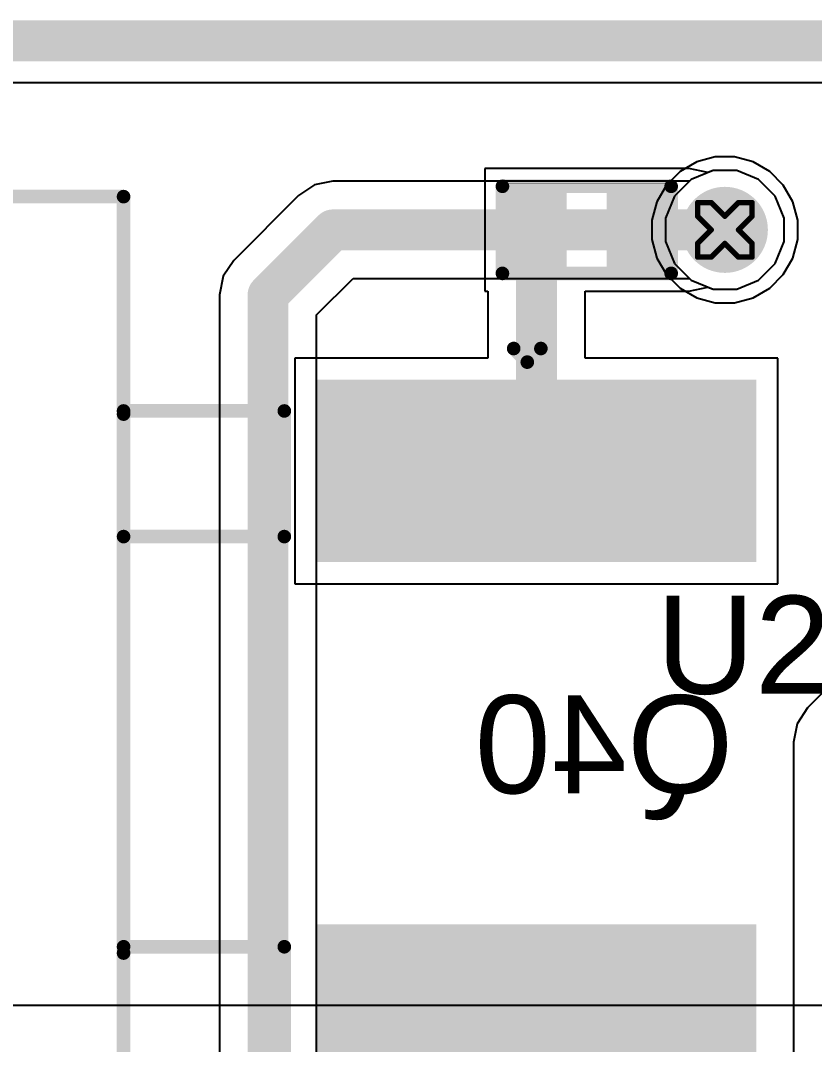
# Model space of a CAD drawing. Header units: inches. Extents: x 0 to 5379, y 0 to 5429.
# Drawn here: x 79.23 to 86.64, y 210.63 to 220.19 of the extents above; entities that cross this region are included whole.
import ezdxf

# ---------------------------------------------------------------- set-up
doc = ezdxf.new("R2010")
doc.units = ezdxf.units.IN
for name, color, linetype in [('Board Outline', 216, 'Continuous'), ('Bottom Layer', 5, 'Continuous'), ('Bottom Overlay', 54, 'Continuous'), ('Bottom Paste', 16, 'Continuous'), ('Bottom Solder', 6, 'Continuous'), ('Drill Drawing', 1, 'Continuous'), ('GND01', 16, 'Continuous'), ('GND02', 76, 'Continuous'), ('PWR', 156, 'Continuous'), ('SIG 01', 90, 'Continuous'), ('Top Layer', 1, 'Continuous'), ('Top Overlay', 2, 'Continuous'), ('Top Solder', 216, 'Continuous'), ('Via Holes', 16, 'Continuous')]:
    doc.layers.add(name, color=color, linetype=linetype)
doc.styles.add('Arial', font='', dxfattribs={"height": 0.2})
doc.styles.get('Arial').set_extended_font_data('Arial')

# ---------------------------------------------------------------- blocks, each defined once
blk = doc.blocks.new('R___0402_B_228')
at = {"layer": 'Bottom Layer'}
for points in [[(-0.2413, 0.3175), (-0.2413, -0.3175), (-0.6985, -0.3175), (-0.6985, 0.3175)], [(0.6985, 0.3175), (0.6985, -0.3175), (0.2413, -0.3175), (0.2413, 0.3175)]]:
    blk.add_hatch(color=5, dxfattribs=at).paths.add_polyline_path(points)
at = {"layer": 'Bottom Paste'}
for points in [[(-0.2413, 0.3175), (-0.2413, -0.3175), (-0.6985, -0.3175), (-0.6985, 0.3175)], [(0.6985, 0.3175), (0.6985, -0.3175), (0.2413, -0.3175), (0.2413, 0.3175)]]:
    blk.add_hatch(color=16, dxfattribs=at).paths.add_polyline_path(points)
at = {"layer": 'Bottom Solder'}
for points in [[(-0.1863, 0.3725), (-0.1863, -0.3725), (-0.7535, -0.3725), (-0.7535, 0.3725)], [(0.7535, 0.3725), (0.7535, -0.3725), (0.1863, -0.3725), (0.1863, 0.3725)]]:
    blk.add_hatch(color=6, dxfattribs=at).paths.add_polyline_path(points)
at = {"layer": 'Bottom Overlay'}
for points in [[(-0.7874, -0.4064, 0.127, 0.127, 0), (-0.7874, 0.4064, 0.127, 0.127, 0)], [(-0.7874, 0.4064, 0.127, 0.127, 0), (0.7874, 0.4064, 0.127, 0.127, 0)], [(-0.8128, 0.4318, 0.00323, 0.00323, 0), (0.8128, 0.4318, 0.00323, 0.00323, 0)], [(0.7874, -0.4064, 0.127, 0.127, 0), (0.7874, 0.4064, 0.127, 0.127, 0)], [(-0.7874, -0.4064, 0.127, 0.127, 0), (0.7874, -0.4064, 0.127, 0.127, 0)]]:
    blk.add_lwpolyline(points, format="xyseb", dxfattribs=at)
for points in [[(-0.8191, 0.4064, 0.0635, 0.0635, 1), (-0.7556, 0.4064, 0.0635, 0.0635, 1)], [(-0.8191, 0.4064, 0.0635, 0.0635, 1), (-0.7556, 0.4064, 0.0635, 0.0635, 1)], [(-0.8136, 0.4318, 0.00161, 0.00161, 1), (-0.812, 0.4318, 0.00161, 0.00161, 1)], [(0.7556, 0.4064, 0.0635, 0.0635, 1), (0.8191, 0.4064, 0.0635, 0.0635, 1)], [(0.7556, 0.4064, 0.0635, 0.0635, 1), (0.8191, 0.4064, 0.0635, 0.0635, 1)], [(0.812, 0.4318, 0.00161, 0.00161, 1), (0.8136, 0.4318, 0.00161, 0.00161, 1)], [(-0.8191, -0.4064, 0.0635, 0.0635, 1), (-0.7556, -0.4064, 0.0635, 0.0635, 1)], [(-0.8191, -0.4064, 0.0635, 0.0635, 1), (-0.7556, -0.4064, 0.0635, 0.0635, 1)], [(0.7556, -0.4064, 0.0635, 0.0635, 1), (0.8191, -0.4064, 0.0635, 0.0635, 1)], [(0.7556, -0.4064, 0.0635, 0.0635, 1), (0.8191, -0.4064, 0.0635, 0.0635, 1)]]:
    blk.add_lwpolyline(points, format="xyseb", close=True, dxfattribs=at)
blk = doc.blocks.new('H2PAK_2_B_735')
at = {"layer": 'Bottom Layer'}
for points in [[(-3.34, 7.5783), (-1.74, 7.5783), (-1.74, 3.5783), (-3.34, 3.5783)], [(1.74, 7.5783), (3.34, 7.5783), (3.34, 3.5783), (1.74, 3.5783)]]:
    blk.add_hatch(color=5, dxfattribs=at).paths.add_polyline_path(points)
at = {"layer": 'Bottom Paste'}
for points in [[(-3.34, 7.5783), (-1.74, 7.5783), (-1.74, 3.5783), (-3.34, 3.5783)], [(1.74, 7.5783), (3.34, 7.5783), (3.34, 3.5783), (1.74, 3.5783)]]:
    blk.add_hatch(color=16, dxfattribs=at).paths.add_polyline_path(points)
at = {"layer": 'Bottom Solder'}
for points in [[(-3.3908, 7.6291), (-1.6892, 7.6291), (-1.6892, 3.5275), (-3.3908, 3.5275)], [(1.6892, 7.6291), (3.3908, 7.6291), (3.3908, 3.5275), (1.6892, 3.5275)]]:
    blk.add_hatch(color=6, dxfattribs=at).paths.add_polyline_path(points)
at = {"layer": 'Bottom Overlay'}
for points in [[(-3.5556, 5.4928, 0.127, 0.127, 0), (-3.6826, 5.6198, 0.127, 0.127, 0)], [(-3.6826, 5.3658, 0.127, 0.127, 0), (-3.6826, 5.6198, 0.127, 0.127, 0)], [(-3.6826, 5.3658, 0.127, 0.127, 0), (-3.5556, 5.4928, 0.127, 0.127, 0)], [(-1.9275, 3.2252, 0.127, 0.127, 0), (-3.1, 3.2252, 0.127, 0.127, 0)], [(-3.1, 1.7251, 0.127, 0.127, 0), (-3.1, 3.2252, 0.127, 0.127, 0)], [(-1.9275, 1.7251, 0.127, 0.127, 0), (-1.9275, 3.2252, 0.127, 0.127, 0)], [(3.1779, 3.2252, 0.127, 0.127, 0), (1.9, 3.2252, 0.127, 0.127, 0)], [(1.9, 1.7251, 0.127, 0.127, 0), (1.9, 3.2252, 0.127, 0.127, 0)], [(5.2, 1.7251, 0.127, 0.127, 0), (-5.1, 1.7251, 0.127, 0.127, 0)], [(-5.1, -0.4782, 0.127, 0.127, 0), (-5.1, 1.7251, 0.127, 0.127, 0)], [(-3.0705, 1.7251, 0.127, 0.127, 0), (-3.1, 1.7251, 0.127, 0.127, 0)], [(1.9587, 1.7251, 0.127, 0.127, 0), (1.9, 1.7251, 0.127, 0.127, 0)]]:
    blk.add_lwpolyline(points, format="xyseb", dxfattribs=at)
for points in [[(-3.7143, 5.6198, 0.0635, 0.0635, 1), (-3.6508, 5.6198, 0.0635, 0.0635, 1)], [(-3.7143, 5.6198, 0.0635, 0.0635, 1), (-3.6508, 5.6198, 0.0635, 0.0635, 1)], [(-3.5873, 5.4928, 0.0635, 0.0635, 1), (-3.5238, 5.4928, 0.0635, 0.0635, 1)], [(-3.5873, 5.4928, 0.0635, 0.0635, 1), (-3.5238, 5.4928, 0.0635, 0.0635, 1)], [(-3.7143, 5.3658, 0.0635, 0.0635, 1), (-3.6508, 5.3658, 0.0635, 0.0635, 1)], [(-3.7143, 5.3658, 0.0635, 0.0635, 1), (-3.6508, 5.3658, 0.0635, 0.0635, 1)], [(-3.1317, 3.2252, 0.0635, 0.0635, 1), (-3.0682, 3.2252, 0.0635, 0.0635, 1)], [(-3.1317, 3.2252, 0.0635, 0.0635, 1), (-3.0682, 3.2252, 0.0635, 0.0635, 1)], [(-1.9592, 3.2252, 0.0635, 0.0635, 1), (-1.8957, 3.2252, 0.0635, 0.0635, 1)], [(-1.9592, 3.2252, 0.0635, 0.0635, 1), (-1.8957, 3.2252, 0.0635, 0.0635, 1)], [(1.8682, 3.2252, 0.0635, 0.0635, 1), (1.9317, 3.2252, 0.0635, 0.0635, 1)], [(1.8682, 3.2252, 0.0635, 0.0635, 1), (1.9317, 3.2252, 0.0635, 0.0635, 1)], [(-5.1318, 1.7251, 0.0635, 0.0635, 1), (-5.0683, 1.7251, 0.0635, 0.0635, 1)], [(-5.1318, 1.7251, 0.0635, 0.0635, 1), (-5.0683, 1.7251, 0.0635, 0.0635, 1)], [(-3.1317, 1.7251, 0.0635, 0.0635, 1), (-3.0682, 1.7251, 0.0635, 0.0635, 1)], [(-3.1317, 1.7251, 0.0635, 0.0635, 1), (-3.0682, 1.7251, 0.0635, 0.0635, 1)], [(-3.1022, 1.7251, 0.0635, 0.0635, 1), (-3.0387, 1.7251, 0.0635, 0.0635, 1)], [(-1.9592, 1.7251, 0.0635, 0.0635, 1), (-1.8957, 1.7251, 0.0635, 0.0635, 1)], [(1.8682, 1.7251, 0.0635, 0.0635, 1), (1.9317, 1.7251, 0.0635, 0.0635, 1)], [(1.8682, 1.7251, 0.0635, 0.0635, 1), (1.9317, 1.7251, 0.0635, 0.0635, 1)], [(1.927, 1.7251, 0.0635, 0.0635, 1), (1.9905, 1.7251, 0.0635, 0.0635, 1)]]:
    blk.add_lwpolyline(points, format="xyseb", close=True, dxfattribs=at)

msp = doc.modelspace()

# ---------------------------------------------------------------- hatches: boundary and pattern name
at = {"layer": 'Bottom Layer'}
h = msp.add_hatch(color=5, dxfattribs=at)
edge = h.paths.add_edge_path()
edge.add_arc((85.8012, 218.2368), 0.3, 0, 360)
at = {"layer": 'Bottom Solder'}
h = msp.add_hatch(color=6, dxfattribs=at)
edge = h.paths.add_edge_path()
edge.add_arc((85.8012, 218.2368), 0.4016, 0, 360)
at = {"layer": 'GND01'}
h = msp.add_hatch(color=16, dxfattribs=at)
edge = h.paths.add_edge_path()
edge.add_arc((85.8012, 218.2368), 0.3, 0, 360)
at = {"layer": 'GND02'}
h = msp.add_hatch(color=76, dxfattribs=at)
edge = h.paths.add_edge_path()
edge.add_arc((85.8012, 218.2368), 0.3, 0, 360)
at = {"layer": 'PWR'}
h = msp.add_hatch(color=156, dxfattribs=at)
edge = h.paths.add_edge_path()
edge.add_arc((85.8012, 218.2368), 0.3, 0, 360)
at = {"layer": 'SIG 01'}
h = msp.add_hatch(color=90, dxfattribs=at)
edge = h.paths.add_edge_path()
edge.add_arc((85.8012, 218.2368), 0.3, 0, 360)
at = {"layer": 'Top Layer'}
h = msp.add_hatch(color=1, dxfattribs=at)
edge = h.paths.add_edge_path()
edge.add_arc((85.8012, 218.2368), 0.3, 0, 360)
at = {"layer": 'Top Solder'}
h = msp.add_hatch(color=216, dxfattribs=at)
edge = h.paths.add_edge_path()
edge.add_arc((85.8012, 218.2368), 0.4016, 0, 360)
at = {"layer": 'Via Holes'}
h = msp.add_hatch(color=7, dxfattribs=at)
edge = h.paths.add_edge_path()
edge.add_arc((85.8012, 218.2368), 0.15, 0, 360)

# ---------------------------------------------------------------- linework, layer by layer
at = {"layer": 'Board Outline'}
msp.add_lwpolyline([(0, 220, 0.381, 0.381, 0), (350, 220, 0.381, 0.381, 0)], format="xyseb", dxfattribs=at)
at = {"layer": 'Bottom Layer'}
for p, q in [((78.6888, 219.6116), (152.851, 219.6116)), ((85.4651, 218.8083), (83.5601, 218.8083)), ((83.5601, 218.8083), (83.5601, 217.6653)), ((85.6429, 218.7709), (85.4651, 218.8083)), ((85.4651, 218.8083), (85.4651, 218.8083)), ((85.691, 218.7908), (85.6429, 218.7709)), ((85.9114, 218.7908), (85.691, 218.7908)), ((86.115, 218.7065), (85.9114, 218.7908)), ((86.2709, 218.5506), (86.115, 218.7065)), ((86.3552, 218.347), (86.2709, 218.5506)), ((86.3552, 218.1266), (86.3552, 218.347)), ((86.2709, 217.923), (86.3552, 218.1266)), ((86.115, 217.7671), (86.2709, 217.923)), ((85.4651, 217.6653), (85.6429, 217.7027)), ((85.6429, 217.7027), (85.691, 217.6828)), ((85.9114, 217.6828), (86.115, 217.7671)), ((83.5601, 217.6653), (83.5895, 217.6653)), ((83.5895, 217.6653), (83.5895, 217.0408)), ((84.496, 217.0408), (84.496, 217.6653)), ((84.496, 217.6653), (85.4651, 217.6653)), ((85.4651, 217.6653), (85.4651, 217.6653)), ((85.691, 217.6828), (85.9114, 217.6828)), ((83.5895, 217.0408), (81.7887, 217.0408)), ((81.7887, 217.0408), (81.7887, 214.9328)), ((86.2967, 217.0408), (84.496, 217.0408)), ((86.2967, 214.9328), (86.2967, 217.0408)), ((81.7887, 214.9328), (86.2967, 214.9328))]:
    msp.add_line(p, q, dxfattribs=at)
for points in [[(84.0427, 215.9868, 0.381, 0.381, 0), (84.0427, 218.2368, 0.381, 0.381, 0)], [(84.9825, 218.2368, 0.381, 0.381, 0), (85.8012, 218.2368, 0.381, 0.381, 0)]]:
    msp.add_lwpolyline(points, format="xyseb", dxfattribs=at)
for points in [[(83.9475, 218.2368, 0.1905, 0.1905, 1), (84.138, 218.2368, 0.1905, 0.1905, 1)], [(84.8873, 218.2368, 0.1905, 0.1905, 1), (85.0778, 218.2368, 0.1905, 0.1905, 1)], [(85.706, 218.2368, 0.1905, 0.1905, 1), (85.8964, 218.2368, 0.1905, 0.1905, 1)], [(83.9475, 215.9868, 0.1905, 0.1905, 1), (84.138, 215.9868, 0.1905, 0.1905, 1)]]:
    msp.add_lwpolyline(points, format="xyseb", close=True, dxfattribs=at)
at = {"layer": 'Drill Drawing'}
for points in [[(85.5472, 218.3638, 0.0508, 0.0508, 0), (85.5472, 218.4908, 0.0508, 0.0508, 0)], [(85.5472, 218.4908, 0.0508, 0.0508, 0), (85.6742, 218.4908, 0.0508, 0.0508, 0)], [(85.6742, 218.4908, 0.0508, 0.0508, 0), (85.8012, 218.3638, 0.0508, 0.0508, 0)], [(85.8012, 218.3638, 0.0508, 0.0508, 0), (85.9282, 218.4908, 0.0508, 0.0508, 0)], [(85.9282, 218.4908, 0.0508, 0.0508, 0), (86.0552, 218.4908, 0.0508, 0.0508, 0)], [(86.0552, 218.3638, 0.0508, 0.0508, 0), (86.0552, 218.4908, 0.0508, 0.0508, 0)], [(85.5472, 218.3638, 0.0508, 0.0508, 0), (85.6742, 218.2368, 0.0508, 0.0508, 0)], [(85.9282, 218.2368, 0.0508, 0.0508, 0), (86.0552, 218.3638, 0.0508, 0.0508, 0)], [(85.5472, 218.1098, 0.0508, 0.0508, 0), (85.6742, 218.2368, 0.0508, 0.0508, 0)], [(85.9282, 218.2368, 0.0508, 0.0508, 0), (86.0552, 218.1098, 0.0508, 0.0508, 0)], [(85.5472, 217.9828, 0.0508, 0.0508, 0), (85.5472, 218.1098, 0.0508, 0.0508, 0)], [(85.6742, 217.9828, 0.0508, 0.0508, 0), (85.8012, 218.1098, 0.0508, 0.0508, 0)], [(85.8012, 218.1098, 0.0508, 0.0508, 0), (85.9282, 217.9828, 0.0508, 0.0508, 0)], [(86.0552, 217.9828, 0.0508, 0.0508, 0), (86.0552, 218.1098, 0.0508, 0.0508, 0)], [(85.5472, 217.9828, 0.0508, 0.0508, 0), (85.6742, 217.9828, 0.0508, 0.0508, 0)], [(85.9282, 217.9828, 0.0508, 0.0508, 0), (86.0552, 217.9828, 0.0508, 0.0508, 0)]]:
    msp.add_lwpolyline(points, format="xyseb", dxfattribs=at)
for points in [[(85.5345, 218.4908, 0.0254, 0.0254, 1), (85.5599, 218.4908, 0.0254, 0.0254, 1)], [(85.5345, 218.4908, 0.0254, 0.0254, 1), (85.5599, 218.4908, 0.0254, 0.0254, 1)], [(85.6615, 218.4908, 0.0254, 0.0254, 1), (85.6869, 218.4908, 0.0254, 0.0254, 1)], [(85.6615, 218.4908, 0.0254, 0.0254, 1), (85.6869, 218.4908, 0.0254, 0.0254, 1)], [(85.9155, 218.4908, 0.0254, 0.0254, 1), (85.9409, 218.4908, 0.0254, 0.0254, 1)], [(85.9155, 218.4908, 0.0254, 0.0254, 1), (85.9409, 218.4908, 0.0254, 0.0254, 1)], [(86.0425, 218.4908, 0.0254, 0.0254, 1), (86.0679, 218.4908, 0.0254, 0.0254, 1)], [(86.0425, 218.4908, 0.0254, 0.0254, 1), (86.0679, 218.4908, 0.0254, 0.0254, 1)], [(85.5345, 218.3638, 0.0254, 0.0254, 1), (85.5599, 218.3638, 0.0254, 0.0254, 1)], [(85.5345, 218.3638, 0.0254, 0.0254, 1), (85.5599, 218.3638, 0.0254, 0.0254, 1)], [(85.7885, 218.3638, 0.0254, 0.0254, 1), (85.8139, 218.3638, 0.0254, 0.0254, 1)], [(85.7885, 218.3638, 0.0254, 0.0254, 1), (85.8139, 218.3638, 0.0254, 0.0254, 1)], [(86.0425, 218.3638, 0.0254, 0.0254, 1), (86.0679, 218.3638, 0.0254, 0.0254, 1)], [(86.0425, 218.3638, 0.0254, 0.0254, 1), (86.0679, 218.3638, 0.0254, 0.0254, 1)], [(85.6615, 218.2368, 0.0254, 0.0254, 1), (85.6869, 218.2368, 0.0254, 0.0254, 1)], [(85.6615, 218.2368, 0.0254, 0.0254, 1), (85.6869, 218.2368, 0.0254, 0.0254, 1)], [(85.9155, 218.2368, 0.0254, 0.0254, 1), (85.9409, 218.2368, 0.0254, 0.0254, 1)], [(85.9155, 218.2368, 0.0254, 0.0254, 1), (85.9409, 218.2368, 0.0254, 0.0254, 1)], [(85.5345, 218.1098, 0.0254, 0.0254, 1), (85.5599, 218.1098, 0.0254, 0.0254, 1)], [(85.5345, 218.1098, 0.0254, 0.0254, 1), (85.5599, 218.1098, 0.0254, 0.0254, 1)], [(85.7885, 218.1098, 0.0254, 0.0254, 1), (85.8139, 218.1098, 0.0254, 0.0254, 1)], [(85.7885, 218.1098, 0.0254, 0.0254, 1), (85.8139, 218.1098, 0.0254, 0.0254, 1)], [(86.0425, 218.1098, 0.0254, 0.0254, 1), (86.0679, 218.1098, 0.0254, 0.0254, 1)], [(86.0425, 218.1098, 0.0254, 0.0254, 1), (86.0679, 218.1098, 0.0254, 0.0254, 1)], [(85.5345, 217.9828, 0.0254, 0.0254, 1), (85.5599, 217.9828, 0.0254, 0.0254, 1)], [(85.5345, 217.9828, 0.0254, 0.0254, 1), (85.5599, 217.9828, 0.0254, 0.0254, 1)], [(85.6615, 217.9828, 0.0254, 0.0254, 1), (85.6869, 217.9828, 0.0254, 0.0254, 1)], [(85.6615, 217.9828, 0.0254, 0.0254, 1), (85.6869, 217.9828, 0.0254, 0.0254, 1)], [(85.9155, 217.9828, 0.0254, 0.0254, 1), (85.9409, 217.9828, 0.0254, 0.0254, 1)], [(85.9155, 217.9828, 0.0254, 0.0254, 1), (85.9409, 217.9828, 0.0254, 0.0254, 1)], [(86.0425, 217.9828, 0.0254, 0.0254, 1), (86.0679, 217.9828, 0.0254, 0.0254, 1)], [(86.0425, 217.9828, 0.0254, 0.0254, 1), (86.0679, 217.9828, 0.0254, 0.0254, 1)]]:
    msp.add_lwpolyline(points, format="xyseb", close=True, dxfattribs=at)
at = {"layer": 'GND01'}
for p, q in [((68.3345, 219.6116), (191.706, 219.6116)), ((85.691, 218.7908), (85.4874, 218.7065)), ((85.9114, 218.7908), (85.691, 218.7908)), ((86.115, 218.7065), (85.9114, 218.7908)), ((85.4874, 218.7065), (85.3315, 218.5506)), ((86.2709, 218.5506), (86.115, 218.7065)), ((85.3315, 218.5506), (85.2472, 218.347)), ((86.3552, 218.347), (86.2709, 218.5506)), ((85.2472, 218.347), (85.2472, 218.1266)), ((86.3552, 218.1266), (86.3552, 218.347)), ((85.2472, 218.1266), (85.3315, 217.923)), ((86.2709, 217.923), (86.3552, 218.1266)), ((85.3315, 217.923), (85.4874, 217.7671)), ((86.115, 217.7671), (86.2709, 217.923)), ((85.4874, 217.7671), (85.691, 217.6828)), ((85.9114, 217.6828), (86.115, 217.7671)), ((85.691, 217.6828), (85.9114, 217.6828))]:
    msp.add_line(p, q, dxfattribs=at)
at = {"layer": 'GND02'}
for p, q in [((68.3345, 219.6116), (191.706, 219.6116)), ((85.691, 218.7908), (85.4874, 218.7065)), ((85.9114, 218.7908), (85.691, 218.7908)), ((86.115, 218.7065), (85.9114, 218.7908)), ((85.4874, 218.7065), (85.3315, 218.5506)), ((86.2709, 218.5506), (86.115, 218.7065)), ((85.3315, 218.5506), (85.2472, 218.347)), ((86.3552, 218.347), (86.2709, 218.5506)), ((85.2472, 218.347), (85.2472, 218.1266)), ((86.3552, 218.1266), (86.3552, 218.347)), ((85.2472, 218.1266), (85.3315, 217.923)), ((86.2709, 217.923), (86.3552, 218.1266)), ((85.3315, 217.923), (85.4874, 217.7671)), ((86.115, 217.7671), (86.2709, 217.923)), ((85.4874, 217.7671), (85.691, 217.6828)), ((85.9114, 217.6828), (86.115, 217.7671)), ((85.691, 217.6828), (85.9114, 217.6828))]:
    msp.add_line(p, q, dxfattribs=at)
at = {"layer": 'PWR'}
for p, q in [((68.3345, 219.6116), (191.706, 219.6116)), ((85.691, 218.7908), (85.4874, 218.7065)), ((85.9114, 218.7908), (85.691, 218.7908)), ((86.115, 218.7065), (85.9114, 218.7908)), ((85.4874, 218.7065), (85.3315, 218.5506)), ((86.2709, 218.5506), (86.115, 218.7065)), ((85.3315, 218.5506), (85.2472, 218.347)), ((86.3552, 218.347), (86.2709, 218.5506)), ((85.2472, 218.347), (85.2472, 218.1266)), ((86.3552, 218.1266), (86.3552, 218.347)), ((85.2472, 218.1266), (85.3315, 217.923)), ((86.2709, 217.923), (86.3552, 218.1266)), ((85.3315, 217.923), (85.4874, 217.7671)), ((86.115, 217.7671), (86.2709, 217.923)), ((85.4874, 217.7671), (85.691, 217.6828)), ((85.9114, 217.6828), (86.115, 217.7671)), ((85.691, 217.6828), (85.9114, 217.6828))]:
    msp.add_line(p, q, dxfattribs=at)
at = {"layer": 'SIG 01'}
for p, q in [((68.391, 219.6116), (191.6494, 219.6116)), ((85.5383, 218.8714), (85.3831, 218.7817)), ((85.7115, 218.9178), (85.5383, 218.8714)), ((85.8909, 218.9178), (85.7115, 218.9178)), ((86.0641, 218.8714), (85.8909, 218.9178)), ((86.2193, 218.7817), (86.0641, 218.8714)), ((85.3831, 218.7817), (85.2563, 218.6549)), ((86.3461, 218.6549), (86.2193, 218.7817)), ((85.2563, 218.6549), (85.1666, 218.4997)), ((86.4358, 218.4997), (86.3461, 218.6549)), ((85.1666, 218.4997), (85.1202, 218.3265)), ((86.4822, 218.3265), (86.4358, 218.4997)), ((85.1202, 218.3265), (85.1202, 218.1471)), ((86.4822, 218.1471), (86.4822, 218.3265)), ((85.1202, 218.1471), (85.1666, 217.9739)), ((86.4358, 217.9739), (86.4822, 218.1471)), ((85.1666, 217.9739), (85.2563, 217.8187)), ((86.3461, 217.8187), (86.4358, 217.9739)), ((85.2563, 217.8187), (85.3831, 217.6919)), ((86.2193, 217.6919), (86.3461, 217.8187)), ((85.3831, 217.6919), (85.5383, 217.6022)), ((86.0641, 217.6022), (86.2193, 217.6919)), ((85.5383, 217.6022), (85.7115, 217.5558)), ((85.8909, 217.5558), (86.0641, 217.6022)), ((85.7115, 217.5558), (85.8909, 217.5558)), ((96.9048, 210.9978), (76.3191, 210.9978))]:
    msp.add_line(p, q, dxfattribs=at)
at = {"layer": 'Top Layer'}
for p, q in [((72.9538, 219.6116), (89.0201, 219.6116)), ((85.691, 218.7908), (85.4874, 218.7065)), ((85.9114, 218.7908), (85.691, 218.7908)), ((86.115, 218.7065), (85.9114, 218.7908)), ((81.9702, 218.6555), (81.8231, 218.5573)), ((82.1436, 218.69), (81.9702, 218.6555)), ((85.4709, 218.69), (82.1436, 218.69)), ((82.1436, 218.69), (82.1436, 218.69)), ((85.4874, 218.7065), (85.4709, 218.69)), ((86.2709, 218.5506), (86.115, 218.7065)), ((81.8231, 218.5573), (81.2173, 217.9515)), ((86.3552, 218.347), (86.2709, 218.5506)), ((86.3552, 218.1266), (86.3552, 218.347)), ((86.2709, 217.923), (86.3552, 218.1266)), ((81.2173, 217.9515), (81.1191, 217.8044)), ((86.115, 217.7671), (86.2709, 217.923)), ((81.1191, 217.8044), (81.0846, 217.631)), ((81.991, 217.4433), (82.3313, 217.7836)), ((82.3313, 217.7836), (85.4709, 217.7836)), ((85.4709, 217.7836), (85.4874, 217.7671)), ((85.4874, 217.7671), (85.691, 217.6828)), ((85.9114, 217.6828), (86.115, 217.7671)), ((81.0846, 217.631), (81.0846, 209.8781)), ((85.691, 217.6828), (85.9114, 217.6828)), ((81.991, 209.8781), (81.991, 217.4433)), ((87.1388, 214.3409), (86.5729, 213.775)), ((86.5729, 213.775), (86.4747, 213.6279)), ((86.4747, 213.6279), (86.4402, 213.4545)), ((86.4402, 213.4545), (86.4402, 206.2586))]:
    msp.add_line(p, q, dxfattribs=at)
for points in [[(81.5378, 217.631, 0.381, 0.381, 0), (82.1436, 218.2368, 0.381, 0.381, 0)], [(82.1436, 218.2368, 0.381, 0.381, 0), (85.8012, 218.2368, 0.381, 0.381, 0)], [(81.5378, 209.3066, 0.381, 0.381, 0), (81.5378, 217.631, 0.381, 0.381, 0)]]:
    msp.add_lwpolyline(points, format="xyseb", dxfattribs=at)
for points in [[(82.0483, 218.2368, 0.1905, 0.1905, 1), (82.2388, 218.2368, 0.1905, 0.1905, 1)], [(82.0483, 218.2368, 0.1905, 0.1905, 1), (82.2388, 218.2368, 0.1905, 0.1905, 1)], [(85.706, 218.2368, 0.1905, 0.1905, 1), (85.8964, 218.2368, 0.1905, 0.1905, 1)], [(81.4426, 217.631, 0.1905, 0.1905, 1), (81.6331, 217.631, 0.1905, 0.1905, 1)], [(81.4426, 217.631, 0.1905, 0.1905, 1), (81.6331, 217.631, 0.1905, 0.1905, 1)]]:
    msp.add_lwpolyline(points, format="xyseb", close=True, dxfattribs=at)

# ---------------------------------------------------------------- block references
at = {"rotation": 270}
msp.add_blockref('H2PAK_2_B_735', (78.4644, 213.4468), dxfattribs=at)
msp.add_blockref('R___0402_B_228', (84.5126, 218.2368))

# ---------------------------------------------------------------- texts
at = {"layer": 'Bottom Overlay', "style": 'Arial', "text_generation_flag": 2}
msp.add_text('Q40', height=0.9144, dxfattribs=at).set_placement((85.8808, 212.9791))
at = {"layer": 'Top Overlay', "style": 'Arial'}
msp.add_text('U21', height=0.9144, dxfattribs=at).set_placement((85.1585, 213.9075))

doc.saveas('drawing.dxf')
